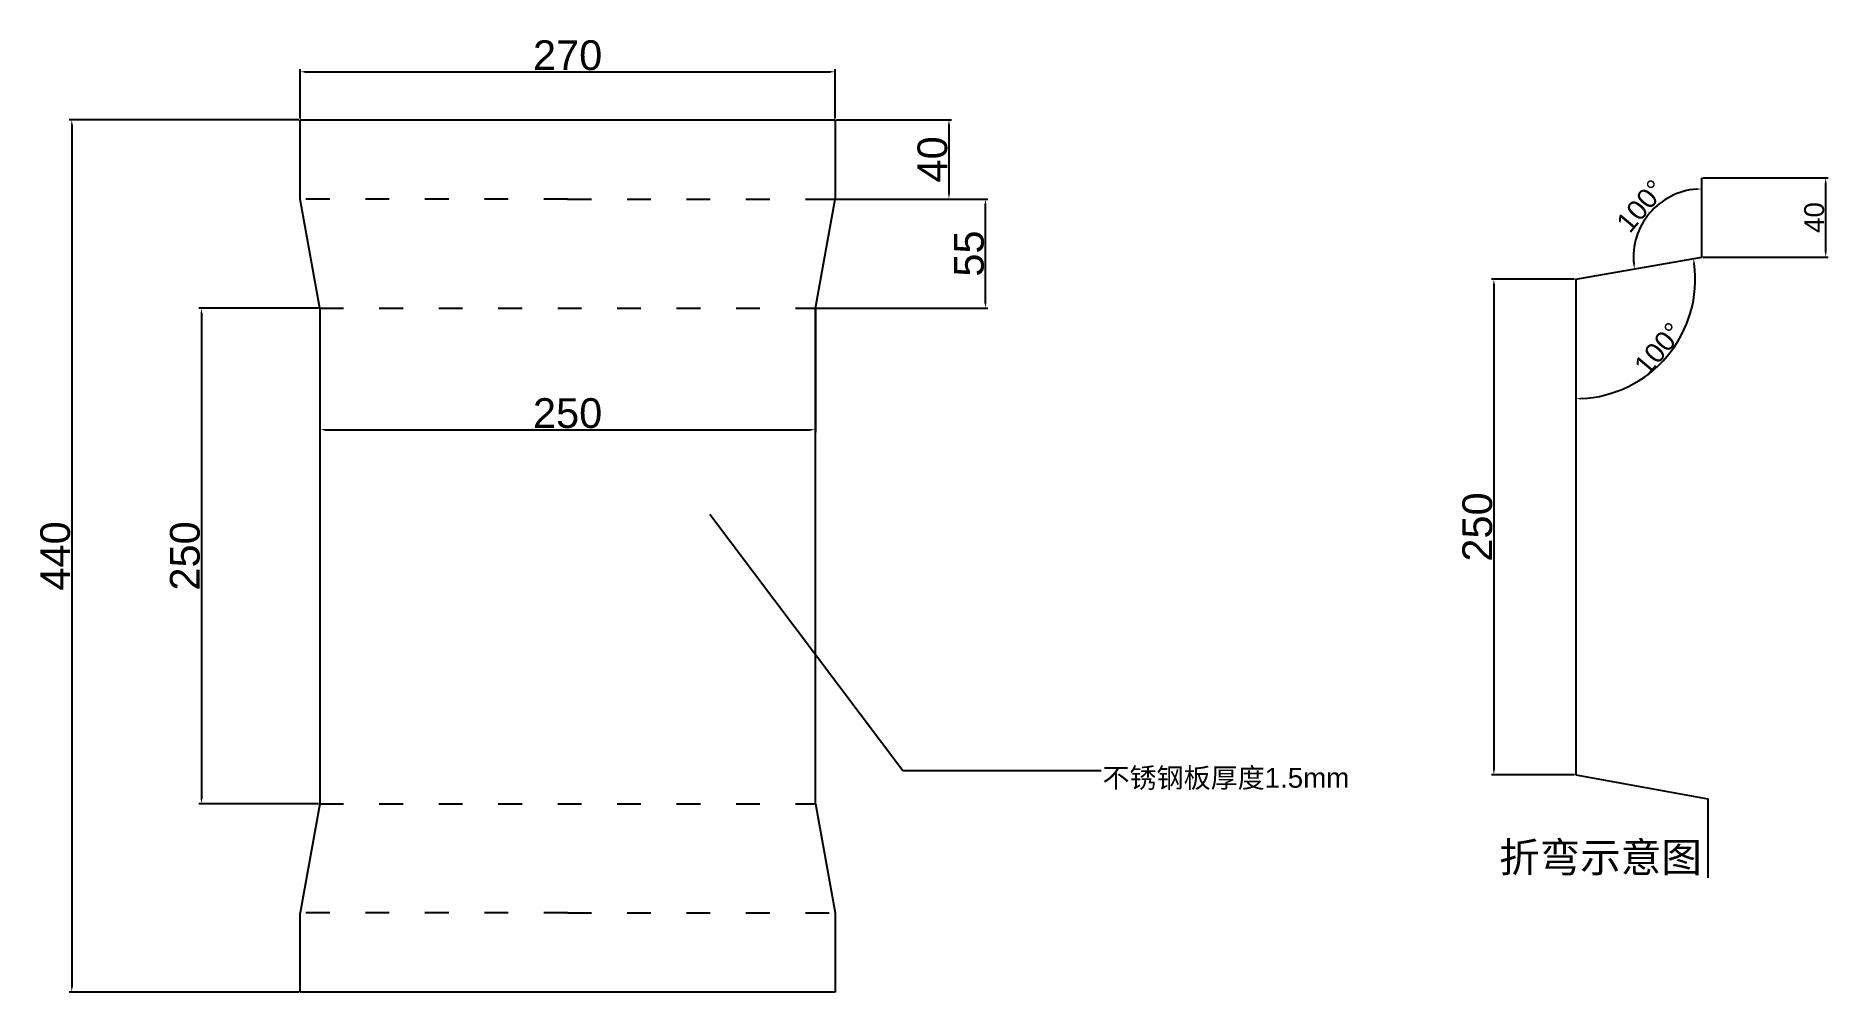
# Model space of a CAD drawing. Header units: millimetres. Extents: x -143 to 761, y -95 to 387.
import ezdxf

# ---------------------------------------------------------------- set-up
doc = ezdxf.new("R2010")
doc.units = ezdxf.units.MM
doc.linetypes.add('ACAD_ISO03W100', pattern=[30, 12, -18])
doc.styles.get("Standard").update_dxf_attribs({"font": 'arial.ttf'})
doc.dimstyles.new('ISO-25', dxfattribs={"dimtxt": 2.5, "dimasz": 2.5, "dimexe": 1.25, "dimexo": 0.625, "dimtad": 1, "dimtxsty": 'Standard', "dimcen": 2.5, "dimadec": 0, "dimazin": 0, "dimtfac": 1, "dimtmove": 0, "dimatfit": 3, "dimfxl": 1, "dimarcsym": 0})

# ---------------------------------------------------------------- blocks, each defined once
blk = doc.blocks.new('*D2')
at = {"color": 0, "lineweight": -2, "transparency": 16777216}
for p, q in [((0, 249.38), (0, 187.41)), ((250, 249.38), (250, 187.41)), ((2.5, 188.66), (247.5, 188.66))]:
    blk.add_line(p, q, dxfattribs=at)
at = {"color": 0, "transparency": 16777216}
for points in [[(2.5, 189.08), (2.5, 188.25), (0, 188.66)], [(247.5, 189.08), (247.5, 188.25), (250, 188.66)]]:
    blk.add_solid(points, dxfattribs=at)
at = {"layer": 'Defpoints', "color": 0, "transparency": 16777216}
for p in [(0, 250), (250, 250), (250, 188.66)]:
    blk.add_point(p, dxfattribs=at)
at = {"color": 0, "transparency": 16777216, "insert": (125, 196.95), "char_height": 15, "attachment_point": 5}
blk.add_mtext('250', dxfattribs=at)
blk = doc.blocks.new('*D3')
at = {"color": 0, "lineweight": -2, "transparency": 16777216}
for p, q in [((-0.62, 250), (-60.98, 250)), ((-59.73, 247.5), (-59.73, 2.5)), ((-0.62, 0), (-60.98, 0))]:
    blk.add_line(p, q, dxfattribs=at)
at = {"color": 0, "transparency": 16777216}
for points in [[(-60.14, 247.5), (-59.31, 247.5), (-59.73, 250)], [(-60.14, 2.5), (-59.31, 2.5), (-59.73, 0)]]:
    blk.add_solid(points, dxfattribs=at)
at = {"layer": 'Defpoints', "color": 0, "transparency": 16777216}
for p in [(0, 250), (-59.73, 0), (0, 0)]:
    blk.add_point(p, dxfattribs=at)
at = {"color": 0, "transparency": 16777216, "insert": (-68.01, 125), "char_height": 15, "attachment_point": 5, "rotation": 90}
blk.add_mtext('250', dxfattribs=at)
blk = doc.blocks.new('*D4')
at = {"color": 0, "lineweight": -2, "transparency": 16777216}
for p, q in [((260.62, 345), (318.64, 345)), ((317.39, 342.5), (317.39, 307.5)), ((260.62, 305), (318.64, 305))]:
    blk.add_line(p, q, dxfattribs=at)
at = {"color": 0, "transparency": 16777216}
for points in [[(316.98, 342.5), (317.81, 342.5), (317.39, 345)], [(316.98, 307.5), (317.81, 307.5), (317.39, 305)]]:
    blk.add_solid(points, dxfattribs=at)
at = {"layer": 'Defpoints', "color": 0, "transparency": 16777216}
for p in [(260, 345), (260, 305), (317.39, 305)]:
    blk.add_point(p, dxfattribs=at)
at = {"color": 0, "transparency": 16777216, "insert": (309.11, 325), "char_height": 15, "attachment_point": 5, "rotation": 90}
blk.add_mtext('40', dxfattribs=at)
blk = doc.blocks.new('*D5')
at = {"color": 0, "lineweight": -2, "transparency": 16777216}
for p, q in [((-10, 345.62), (-10, 370.43)), ((-7.5, 369.18), (257.5, 369.18)), ((260, 345.62), (260, 370.43))]:
    blk.add_line(p, q, dxfattribs=at)
at = {"color": 0, "transparency": 16777216}
for points in [[(-7.5, 369.6), (-7.5, 368.76), (-10, 369.18)], [(257.5, 369.6), (257.5, 368.76), (260, 369.18)]]:
    blk.add_solid(points, dxfattribs=at)
at = {"layer": 'Defpoints', "color": 0, "transparency": 16777216}
for p in [(260, 369.18), (-10, 345), (260, 345)]:
    blk.add_point(p, dxfattribs=at)
at = {"color": 0, "transparency": 16777216, "insert": (125, 377.46), "char_height": 15, "attachment_point": 5}
blk.add_mtext('270', dxfattribs=at)
blk = doc.blocks.new('*D6')
at = {"color": 0, "lineweight": -2, "transparency": 16777216}
for p, q in [((250.62, 305), (337.07, 305)), ((335.82, 252.5), (335.82, 302.5)), ((250.62, 250), (337.07, 250))]:
    blk.add_line(p, q, dxfattribs=at)
at = {"color": 0, "transparency": 16777216}
for points in [[(335.4, 302.5), (336.23, 302.5), (335.82, 305)], [(335.4, 252.5), (336.23, 252.5), (335.82, 250)]]:
    blk.add_solid(points, dxfattribs=at)
at = {"layer": 'Defpoints', "color": 0, "transparency": 16777216}
for p in [(250, 305), (335.82, 305), (250, 250)]:
    blk.add_point(p, dxfattribs=at)
at = {"color": 0, "transparency": 16777216, "insert": (327.56, 277.5), "char_height": 15, "attachment_point": 5, "rotation": 90}
blk.add_mtext('55', dxfattribs=at)
blk = doc.blocks.new('*D7')
at = {"color": 0, "lineweight": -2, "transparency": 16777216}
for p, q in [((633.03, 264.59), (591.06, 264.59)), ((592.31, 262.09), (592.31, 17.09)), ((633.03, 14.59), (591.06, 14.59))]:
    blk.add_line(p, q, dxfattribs=at)
at = {"color": 0, "transparency": 16777216}
for points in [[(591.89, 262.09), (592.72, 262.09), (592.31, 264.59)], [(591.89, 17.09), (592.72, 17.09), (592.31, 14.59)]]:
    blk.add_solid(points, dxfattribs=at)
at = {"layer": 'Defpoints', "color": 0, "transparency": 16777216}
for p in [(633.65, 264.59), (592.31, 14.59), (633.65, 14.59)]:
    blk.add_point(p, dxfattribs=at)
at = {"color": 0, "transparency": 16777216, "insert": (584.02, 139.59), "char_height": 15, "attachment_point": 5, "rotation": 90}
blk.add_mtext('250', dxfattribs=at)
blk = doc.blocks.new('*D8')
at = {"color": 0, "lineweight": -2, "transparency": 16777216}
blk.add_arc((633.65, 264.59), 60.28, 272.37649, 7.52156, dxfattribs=at)
at = {"color": 0, "transparency": 16777216}
for points in [[(693, 272.42), (693.82, 272.55), (693.03, 274.95)], [(636.16, 203.95), (636.14, 204.78), (633.65, 204.32)]]:
    blk.add_solid(points, dxfattribs=at)
at = {"layer": 'Defpoints', "color": 0, "transparency": 16777216}
for p in [(697.18, 275.68), (633.65, 264.59), (633.65, 264.59), (666.75, 214.21), (633.65, 14.59)]:
    blk.add_point(p, dxfattribs=at)
at = {"color": 0, "transparency": 16777216, "insert": (675.41, 229.49), "char_height": 10, "attachment_point": 5, "rotation": 49.94902}
blk.add_mtext('100°', dxfattribs=at)
blk = doc.blocks.new('*D9')
at = {"color": 0, "lineweight": -2, "transparency": 16777216}
blk.add_arc((697.18, 275.68), 34.41, 94.16326, 185.73479, dxfattribs=at)
at = {"color": 0, "transparency": 16777216}
for points in [[(694.67, 310.42), (694.7, 309.58), (697.18, 310.09)], [(663.35, 272.3), (662.53, 272.18), (663.28, 269.76)]]:
    blk.add_solid(points, dxfattribs=at)
at = {"layer": 'Defpoints', "color": 0, "transparency": 16777216}
for p in [(697.18, 315.68), (678.29, 304.44), (697.18, 275.68), (697.18, 275.68), (633.65, 264.59)]:
    blk.add_point(p, dxfattribs=at)
at = {"color": 0, "transparency": 16777216, "insert": (666.45, 301.51), "char_height": 10, "attachment_point": 5, "rotation": 49.94902}
blk.add_mtext('100°', dxfattribs=at)
blk = doc.blocks.new('*D10')
at = {"color": 0, "lineweight": -2, "transparency": 16777216}
for p, q in [((697.81, 315.68), (760.97, 315.68)), ((759.72, 278.18), (759.72, 313.18)), ((697.81, 275.68), (760.97, 275.68))]:
    blk.add_line(p, q, dxfattribs=at)
at = {"color": 0, "transparency": 16777216}
for points in [[(759.3, 313.18), (760.13, 313.18), (759.72, 315.68)], [(759.3, 278.18), (760.13, 278.18), (759.72, 275.68)]]:
    blk.add_solid(points, dxfattribs=at)
at = {"layer": 'Defpoints', "color": 0, "transparency": 16777216}
for p in [(697.18, 315.68), (759.72, 315.68), (697.18, 275.68)]:
    blk.add_point(p, dxfattribs=at)
at = {"color": 0, "transparency": 16777216, "insert": (753.98, 295.68), "char_height": 10, "attachment_point": 5, "rotation": 90}
blk.add_mtext('40', dxfattribs=at)
blk = doc.blocks.new('*D11')
at = {"color": 0, "lineweight": -2, "transparency": 16777216}
for p, q in [((-10.63, 345), (-126.41, 345)), ((-125.16, 342.5), (-125.16, -92.5)), ((-10.63, -95), (-126.41, -95))]:
    blk.add_line(p, q, dxfattribs=at)
at = {"color": 0, "transparency": 16777216}
for points in [[(-125.57, 342.5), (-124.74, 342.5), (-125.16, 345)], [(-125.57, -92.5), (-124.74, -92.5), (-125.16, -95)]]:
    blk.add_solid(points, dxfattribs=at)
at = {"layer": 'Defpoints', "color": 0, "transparency": 16777216}
for p in [(-10, 345), (-125.16, -95), (-10, -95)]:
    blk.add_point(p, dxfattribs=at)
at = {"color": 0, "transparency": 16777216, "insert": (-133.44, 125), "char_height": 15, "attachment_point": 5, "rotation": 90}
blk.add_mtext('440', dxfattribs=at)

msp = doc.modelspace()

# ---------------------------------------------------------------- linework, layer by layer
at = {"color": 0}
for p, q in [((-10, 305), (-10, 345)), ((-10, 345), (260, 345)), ((260, 345), (260, 305)), ((697.183, 275.679), (697.183, 315.679)), ((0, 250), (-10, 305)), ((250, 250), (260, 305)), ((633.653, 264.593), (697.183, 275.679)), ((633.653, 264.593), (633.653, 14.593)), ((633.653, 14.593), (700.208, 2.572)), ((0, 0), (-10, -55)), ((250, 0), (260, -55)), ((700.208, 2.572), (700.208, -37.428)), ((-10, -95), (-10, -55)), ((260, -55), (260, -95)), ((260, -95), (-10, -95))]:
    msp.add_line(p, q, dxfattribs=at)
at = {"color": 4, "linetype": 'ACAD_ISO03W100'}
for p, q in [((125, 305), (-10, 305)), ((125, 305), (260, 305)), ((0, 250), (250, 250)), ((0, 0), (250, 0)), ((125, -55), (-10, -55)), ((125, -55), (260, -55))]:
    msp.add_line(p, q, dxfattribs=at)
at = {"color": 0}
for points in [[(0, 250), (0, 0)], [(250, 0), (250, 250)]]:
    msp.add_lwpolyline(points, dxfattribs=at)

# ---------------------------------------------------------------- texts
at = {"color": 3, "insert": (394.848, 18.106), "char_height": 10, "width": 148.48748, "attachment_point": 1}
msp.add_mtext('{\\fSimSun|b0|i0|c134|p2;不锈钢板厚度}1.5mm', dxfattribs=at)
at = {"color": 0, "insert": (594.966, -19.487), "char_height": 15, "width": 126.83842, "attachment_point": 1}
msp.add_mtext('{\\fSimSun|b0|i0|c134|p2;折弯示意图}', dxfattribs=at)

# ---------------------------------------------------------------- dimensions: what is measured, and where the dimension line sits
at = {"color": 3}
for base, p1, p2, picture, middle in [((260, 369.181), (-10, 345), (260, 345), '*D5', (125, 377.465)), ((250, 188.664), (0, 250), (250, 250), '*D2', (125, 196.948))]:
    dim = msp.add_linear_dim(base=base, p1=p1, p2=p2, dimstyle='ISO-25', override={"dimtxt": 15, "dimarcsym": 1}, dxfattribs=at)
    dim.commit()
    dim.dimension.update_dxf_attribs({"geometry": picture, "text_midpoint": middle})
for base, p1, p2, override, picture, middle in [((-125.156, -95), (-10, 345), (-10, -95), {"dimtxt": 15, "dimarcsym": 1}, '*D11', (-133.44, 125)), ((317.395, 305), (260, 345), (260, 305), {"dimtxt": 15, "dimarcsym": 1}, '*D4', (309.111, 325)), ((759.716, 315.679), (697.183, 275.679), (697.183, 315.679), {"dimtxt": 10, "dimarcsym": 1}, '*D10', (753.985, 295.679)), ((335.817, 305), (250, 250), (250, 305), {"dimtxt": 15, "dimarcsym": 1}, '*D6', (327.564, 277.5)), ((592.308, 14.593), (633.653, 264.593), (633.653, 14.593), {"dimtxt": 15, "dimarcsym": 1}, '*D7', (584.024, 139.593)), ((-59.725, 0), (0, 250), (0, 0), {"dimtxt": 15, "dimarcsym": 1}, '*D3', (-68.009, 125))]:
    dim = msp.add_linear_dim(base=base, p1=p1, p2=p2, angle=90, dimstyle='ISO-25', override=override, dxfattribs=at)
    dim.commit()
    dim.dimension.update_dxf_attribs({"geometry": picture, "text_midpoint": middle})
for base, line1, picture, middle in [((678.29, 304.442), ((697.183, 275.679), (697.183, 315.679)), '*D9', (666.454, 301.51)), ((666.746, 214.212), ((633.653, 264.593), (633.653, 14.593)), '*D8', (675.407, 229.494))]:
    dim = msp.add_angular_dim_2l(base=base, line1=line1, line2=((633.653, 264.593), (697.183, 275.679)), dimstyle='ISO-25', override={"dimtxt": 10, "dimarcsym": 1}, dxfattribs=at)
    dim.commit()
    dim.dimension.update_dxf_attribs({"geometry": picture, "text_midpoint": middle})

# ---------------------------------------------------------------- leaders
at = {"color": 3, "annotation_type": 0, "has_hookline": 1, "hookline_direction": 0, "text_width": 126.822}
msp.add_leader([(196.68, 146.133), (294.177, 16.856), (394.223, 16.856)], dimstyle='ISO-25', override={"dimgap": 0.625, "dimtad": 0, "dimarcsym": 1}, dxfattribs=at)

doc.saveas('drawing.dxf')
